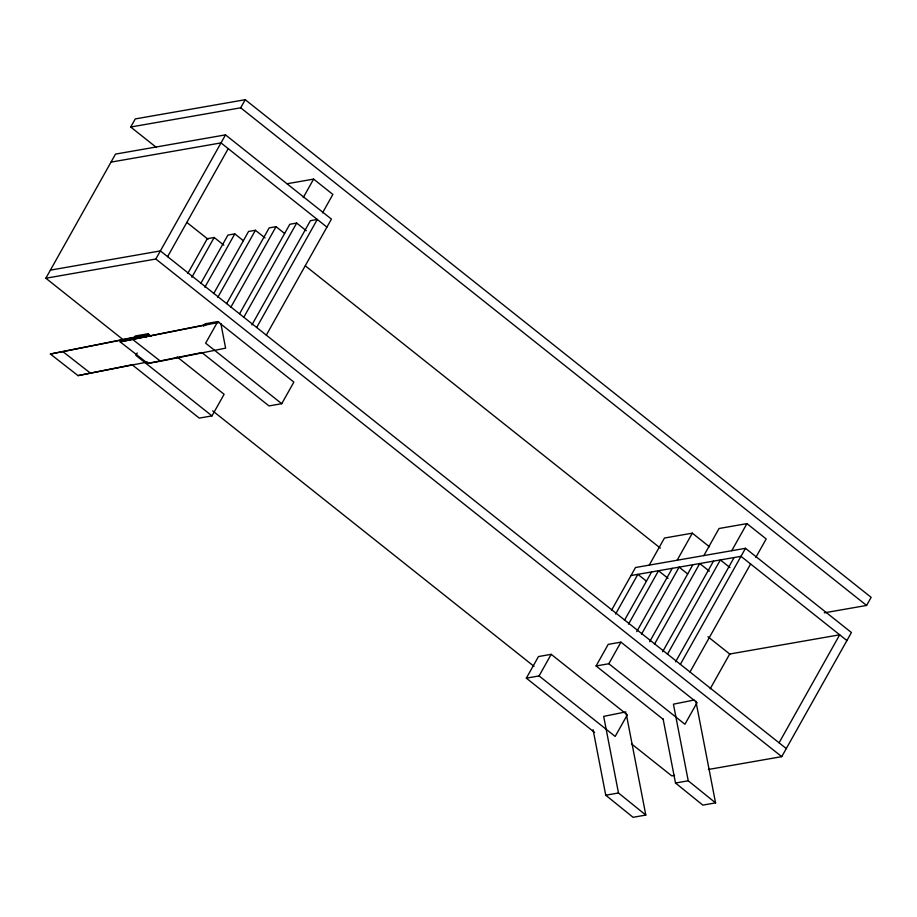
<?xml version="1.0" encoding="UTF-8"?>
<svg xmlns="http://www.w3.org/2000/svg" width="917" height="917" viewBox="0 0 917 917"><rect width="100%" height="100%" fill="white"/><g stroke="black" fill="none" stroke-linecap="round" stroke-linejoin="round"><path stroke-width="1.38" d="M123.107 339.657L45.85 278.229L115.508 154.102L225.502 134.879L331.427 219.094L266.308 335.129M156.463 147.499L130.707 127.016L135.257 118.923L245.24 99.701L871.15 597.345L866.599 605.438L824.303 612.831M45.85 278.229L155.833 259.018L225.502 134.879M130.707 127.016L240.69 107.805L245.24 99.701M167.605 256.657L228.218 148.646M133.916 338.396L135.269 335.989L148.004 333.765L151.362 336.436M137.229 352.965L135.888 355.372L211.987 415.882L224.115 394.276L177.107 356.908M145.986 337.364L148.004 333.765M187.79 273.449L207.299 238.684L214.177 237.48L223.805 245.137M191.882 277.209L214.177 237.48M200.754 283.502L227.92 235.084L234.798 233.881L243.36 240.69M204.846 287.262L234.798 233.881M213.707 293.555L248.541 231.474L255.419 230.282L265.047 237.927M217.799 297.314L255.419 230.282M203.666 326.211L205.018 323.804L217.753 321.58L293.864 382.091L281.737 403.698L269.002 405.922L201.843 352.529M226.671 303.607L269.174 227.875L276.04 226.671L284.602 233.48M217.753 321.58L205.637 343.187L281.737 403.698M230.763 307.367L276.04 226.671M303.252 197.568L313.614 179.113L332.871 194.427L322.509 212.882M239.635 313.66L289.795 224.275L296.661 223.072L306.289 230.729M243.716 317.42L296.661 223.072M251.888 324.95L310.416 220.665L317.282 219.472L256.68 327.472M526.335 678.156L538.462 656.561L551.197 654.325L627.308 714.836L615.181 736.443L539.081 675.932L526.335 678.156L594.606 732.442M539.081 675.932L551.197 654.325M611.49 610.309L635.504 567.52L745.487 548.309L851.412 632.524L781.742 756.651L708.428 769.466M615.571 614.069L637.865 574.34L646.428 581.149M649.247 565.124L664.447 538.038L692.324 533.167L709.449 546.784M596.084 665.971L608.212 644.364L620.947 642.141L697.058 702.651L684.93 724.258L608.831 663.748L596.084 665.971L663.243 719.364M624.443 620.362L651.62 571.944M628.535 624.122L658.498 570.741L668.126 578.398M608.831 663.748L620.947 642.141M636.707 631.653L672.241 568.345M677.136 560.253L692.324 533.167M641.499 634.174L679.119 567.142L687.67 573.95M649.672 641.705L692.862 564.734M703.855 555.576L719.054 528.501L746.931 523.63L766.188 538.944L755.826 557.398M654.451 644.238L699.74 563.531L709.368 571.188M662.624 651.758L713.483 561.135M667.416 654.291L720.361 559.932L729.989 567.589M731.743 550.704L746.931 523.63M675.588 661.822L734.104 557.536M680.368 664.344L745.487 548.309M689.997 672.001L750.61 563.989M710.194 688.782L729.703 654.016L839.685 634.805L779.072 742.816M147.557 362.009L78.002 375.615L50.389 354.042L136.69 336.745M50.389 354.042L149.437 334.51M220.837 323.426L225.616 348.151L160.486 361.206L147.752 363.43L120.138 341.846L206.44 324.549M120.138 341.846L219.186 322.325M78.002 375.615L133.435 364.507M147.752 363.43L201.797 352.598M625.864 711.913L603.673 716.372L618.482 792.976L645.809 815.075L633.062 817.299L605.747 795.211L593.093 729.737M694.226 700.015L673.422 704.176L688.231 780.791L715.558 802.879L702.812 805.115L675.497 783.015L663.106 718.939M111.003 162.126L220.997 142.903L326.922 227.118M287.124 183.744L313.614 179.113M50.401 270.137L160.383 250.914L786.293 748.559M211.987 415.882L199.253 418.106L132.094 364.714M630.999 575.544L740.982 556.332L846.907 640.547M674.58 775.381L671.76 775.874L631.458 743.825M605.747 795.211L618.482 792.976M675.497 783.015L688.231 780.791M132.885 339.622L160.486 361.206M63.135 351.807L90.737 373.391M240.69 107.805L866.599 605.438M305.384 265.896L660.32 548.102M186.827 222.407L208.01 239.245M707.935 636.719L730.23 654.44M155.833 259.018L781.742 756.651M212.687 410.873L534.038 666.372M695.877 701.127L715.558 802.879M626.139 713.311L645.809 815.075"/></g></svg>
